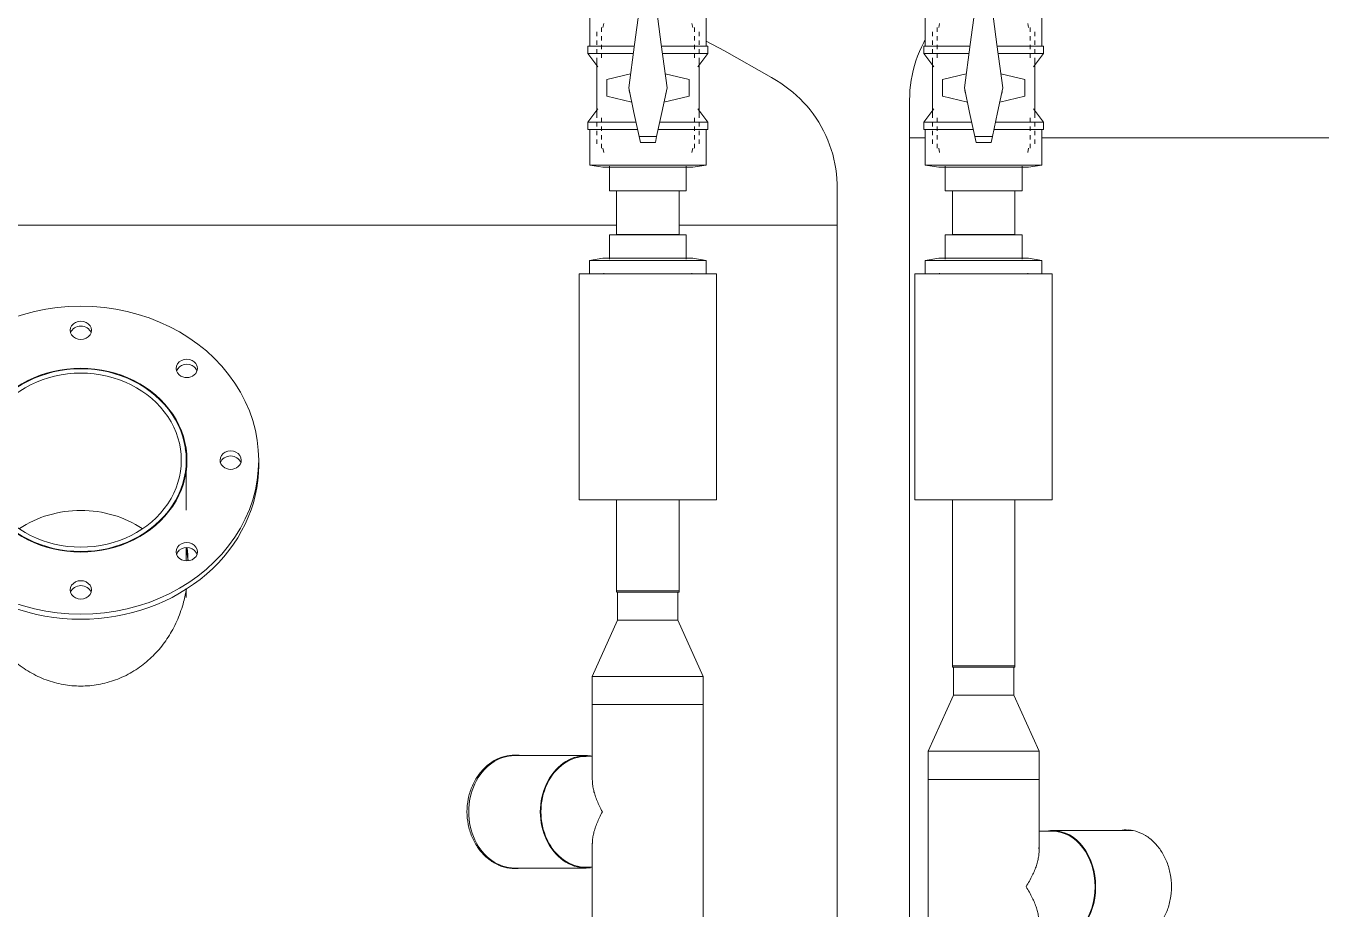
# Model space of a CAD drawing. Header units: millimetres. Extents: x -3824 to 3958, y -576 to 3647.
# Drawn here: x 1739 to 2777, y 1892 to 2600 of the extents above; entities that cross this region are included whole.
import ezdxf

# ---------------------------------------------------------------- set-up
doc = ezdxf.new("R2010")
doc.units = ezdxf.units.MM
for name, color, linetype, lineweight in [('A_--------_E-', 8, 'Continuous', 9), ('M-_EQPT----_E', 7, 'Continuous', 9), ('M-_WATR----_E', 5, 'Continuous', 9)]:
    doc.layers.add(name, color=color, linetype=linetype, lineweight=lineweight)

# ---------------------------------------------------------------- blocks, each defined once
blk = doc.blocks.new('PNS-Filter column D1000 _Right side_ - ASY PNS-Filter column D1000_iam-893095-Разрез 2')
at = {"layer": 'A_--------_E-'}
for p, q in [((2447.2, 2540.1), (2447.2, 2510.1)), ((2447.2, 2510.1), (2447.2, 1744.1)), ((2448.7, 2510.1), (2447.2, 2510.1)), ((2447.2, 1744.1), (2447.2, 2510.1)), ((2449.9, 2510.1), (2448.8, 2510.1)), ((2453.2, 2510.1), (2449.9, 2510.1)), ((2456, 2510.1), (2453.5, 2510.1)), ((2459.7, 2510.1), (2456, 2510.1)), ((2552.9, 2510.1), (2553.4, 2510.1)), ((2566.5, 2510.1), (2553.4, 2510.1)), ((2578.7, 2510.1), (2566.5, 2510.1)), ((2593, 2510.1), (2578.7, 2510.1)), ((2605.2, 2510.1), (2593, 2510.1)), ((2621.7, 2510.1), (2605.2, 2510.1)), ((2636, 2510.1), (2621.7, 2510.1)), ((2652.3, 2510.1), (2636, 2510.1)), ((2667.6, 2510.1), (2652.3, 2510.1)), ((2685.1, 2510.1), (2667.6, 2510.1)), ((2700.8, 2510.1), (2684.7, 2510.1)), ((2718.7, 2510.1), (2700.8, 2510.1)), ((2735.5, 2510.1), (2718.7, 2510.1)), ((2754.1, 2510.1), (2735.5, 2510.1)), ((2771.4, 2510.1), (2754.1, 2510.1)), ((2790.5, 2510.1), (2771.4, 2510.1)), ((2482.3, 2086.1), (2482.3, 2063.6)), ((2530.6, 2063.6), (2530.6, 2086.1)), ((2482.3, 2063.6), (2462, 2018.6)), ((2482.3, 2063.6), (2491, 2063.6)), ((2491, 2063.6), (2530.6, 2063.6)), ((2550.9, 2018.6), (2530.6, 2063.6)), ((2462, 2018.6), (2462, 1996.1)), ((2462, 2018.6), (2477.9, 2018.6)), ((2477.9, 2018.6), (2550.9, 2018.6)), ((2550.9, 1996.1), (2550.9, 2018.6)), ((2462, 1996.1), (2462, 1824.1)), ((2462, 1996.1), (2540.5, 1996.1)), ((2462, 1996.1), (2477.9, 1996.1)), ((2477.9, 1996.1), (2550.9, 1996.1)), ((2540.5, 1996.1), (2550.9, 1996.1)), ((2550.9, 1938.7), (2550.9, 1996.1)), ((2561.8, 1954.6), (2550.8, 1954.6)), ((2626, 1955.1), (2561.8, 1955.1))]:
    blk.add_line(p, q, dxfattribs=at)
at = {"layer": 'A_--------_E-', "flags": 128}
blk.add_lwpolyline([(2447.2, 2540.1), (2447.3, 2544.1), (2447.5, 2548.1), (2447.9, 2552.1), (2448.5, 2556.1), (2449.2, 2560), (2450.1, 2563.9), (2451.1, 2567.8), (2452.3, 2571.6), (2453.6, 2575.4), (2455.1, 2579.1), (2456.7, 2582.7), (2458.5, 2586.3), (2459.8, 2588.8)], dxfattribs=at)
at = {"layer": 'A_--------_E-'}
for major_axis, start_param, end_param in [((0, 45), 0, 0.093906), ((0, 45), 3.141593, 6.283185), ((0, 44.4), 3.141593, 6.283185)]:
    blk.add_ellipse((2561.8, 1910.1), major_axis=major_axis, ratio=0.766044, start_param=start_param, end_param=end_param, dxfattribs=at)
for points in [[(2617.4, 1955.4), (2618.5, 1955.6), (2619.6, 1955.6), (2620.8, 1955.6)], [(2620.8, 1955.6), (2623.4, 1955.6), (2625.9, 1955.3), (2628.5, 1954.5)], [(2622.7, 1955.6), (2622.2, 1955.5), (2621.7, 1955.5), (2621.2, 1955.4)], [(2628.5, 1954.5), (2631.1, 1953.8), (2636.3, 1951.5), (2643.3, 1945.9), (2649.1, 1938.7), (2653.6, 1930.1), (2656.3, 1920.4), (2657, 1913.6), (2657, 1910.1)], [(2657, 1910.1), (2657, 1906.7), (2656.3, 1899.9), (2653.6, 1890.1), (2649.1, 1881.6), (2643.3, 1874.4), (2636.3, 1868.8), (2631.1, 1866.5), (2628.5, 1865.7)]]:
    blk.add_open_spline(points, degree=3, dxfattribs=at)
for points, knots in [([(2540.5, 1910.1), (2542.4, 1913.2), (2544.9, 1917.6), (2547.4, 1923.2), (2548.9, 1927.1), (2550, 1931.1), (2550.7, 1934.8), (2551, 1938.4), (2550.9, 1940.5), (2550.8, 1941.6)], [0, 0, 0, 0, 0.125, 0.1875, 0.25, 0.3125, 0.375, 0.4375, 0.5, 0.5, 0.5, 0.5]), ([(2550.8, 1878.7), (2550.9, 1879.7), (2551, 1881.8), (2550.7, 1885.4), (2550, 1889.2), (2548.9, 1893.1), (2547.4, 1897.1), (2544.9, 1902.7), (2542.4, 1907.1), (2540.5, 1910.1)], [0.5, 0.5, 0.5, 0.5, 0.5625, 0.625, 0.6875, 0.75, 0.8125, 0.875, 1, 1, 1, 1])]:
    blk.add_open_spline(points, degree=3, knots=knots, dxfattribs=at)
blk = doc.blocks.new('PNS-Filter column D1000 _Right side_ - Standard-893102-Разрез 2')
at = {"layer": 'M-_EQPT----_E'}
for p, q in [((2481.5, 2087.1), (2481.5, 2086.1)), ((2481.9, 2087.1), (2481.6, 2087.1)), ((2481.6, 2086.1), (2490.4, 2086.1)), ((2483.8, 2087.1), (2482.6, 2087.1)), ((2487.3, 2087.1), (2485.4, 2087.1)), ((2490.4, 2087.1), (2489.8, 2087.1)), ((2492.1, 2087.1), (2490.4, 2087.1)), ((2490.4, 2086.1), (2531.5, 2086.1)), ((2497.9, 2087.1), (2494.9, 2087.1)), ((2504.3, 2087.1), (2501.1, 2087.1)), ((2510.8, 2087.1), (2507.6, 2087.1)), ((2517, 2087.1), (2514, 2087.1)), ((2522.6, 2087.1), (2519.9, 2087.1)), ((2527, 2087.1), (2524.9, 2087.1)), ((2530, 2087.1), (2528.6, 2087.1)), ((2531.5, 2087.1), (2530.8, 2087.1)), ((2531.5, 2086.1), (2531.5, 2087.1))]:
    blk.add_line(p, q, dxfattribs=at)
blk.add_blockref('PNS-Filter column D1000 _Right side_ - ASY PNS-Filter column D1000_iam-893095-Разрез 2', (0, 0))
blk = doc.blocks.new('PNS-Filter column D1200 _180 Left feed 90-50_ - ASY PNS-Filter column D1200_iam-V1-Разрез 2')
at = {"layer": 'A_--------_E-'}
for p, q in [((2389.2, 2440.1), (2389.2, 2470.1)), ((1739.7, 2440.1), (1697, 2440.1)), ((1739.7, 2440.1), (1697, 2440.1)), ((1782.9, 2440.1), (1740, 2440.1)), ((1782.9, 2440.1), (1740, 2440.1)), ((1826.2, 2440.1), (1783.2, 2440.1)), ((1826.2, 2440.1), (1783.2, 2440.1)), ((1869.2, 2440.1), (1826.4, 2440.1)), ((1869.2, 2440.1), (1826.4, 2440.1)), ((1953.6, 2440.1), (1869.5, 2440.1)), ((1911.7, 2440.1), (1869.5, 2440.1)), ((1953.6, 2440.1), (1912, 2440.1)), ((1994.7, 2440.1), (1953.9, 2440.1)), ((1994.7, 2440.1), (1953.9, 2440.1)), ((2034.6, 2440.1), (1995, 2440.1)), ((2034.7, 2440.1), (1995, 2440.1)), ((2073.3, 2440.1), (2035, 2440.1)), ((2073.3, 2440.1), (2035, 2440.1)), ((2110.5, 2440.1), (2073.6, 2440.1)), ((2110.5, 2440.1), (2073.6, 2440.1)), ((2146.1, 2440.1), (2110.8, 2440.1)), ((2146.1, 2440.1), (2110.8, 2440.1)), ((2179.8, 2440.1), (2146.4, 2440.1)), ((2179.8, 2440.1), (2146.4, 2440.1)), ((2211.4, 2440.1), (2180.1, 2440.1)), ((2211.4, 2440.1), (2180.1, 2440.1)), ((2212.5, 2440.1), (2211.7, 2440.1)), ((2212.5, 2440.1), (2211.7, 2440.1)), ((2268.1, 2440.1), (2262.7, 2440.1)), ((2268.1, 2440.1), (2262.7, 2440.1)), ((2292.8, 2440.1), (2268.3, 2440.1)), ((2292.8, 2440.1), (2268.4, 2440.1)), ((2314.9, 2440.1), (2293, 2440.1)), ((2314.9, 2440.1), (2293, 2440.1)), ((2334.3, 2440.1), (2315.1, 2440.1)), ((2334.3, 2440.1), (2315.1, 2440.1)), ((2350.9, 2440.1), (2334.4, 2440.1)), ((2350.8, 2440.1), (2334.5, 2440.1)), ((2358, 2440.1), (2351, 2440.1)), ((2364.5, 2440.1), (2358, 2440.1)), ((2370.3, 2440.1), (2364.7, 2440.1)), ((2375.3, 2440.1), (2370.3, 2440.1)), ((2379.5, 2440.1), (2375.4, 2440.1)), ((2383, 2440.1), (2379.5, 2440.1)), ((2385.7, 2440.1), (2383, 2440.1)), ((2387.6, 2440.1), (2385.7, 2440.1)), ((2388.8, 2440.1), (2387.7, 2440.1)), ((2389.2, 2440.1), (2388.8, 2440.1)), ((2389.2, 670.1), (2389.2, 2440.1)), ((1867.7, 2211.7), (1867.7, 2251.8)), ((1925.7, 2247.8), (1925.7, 2251.8)), ((1867.7, 2171.2), (1867.7, 2181.5)), ((1867.7, 2141.8), (1867.7, 2148.9)), ((2213.3, 2146.1), (2213.3, 2123.6)), ((2261.6, 2123.6), (2261.6, 2146.1)), ((2213.3, 2123.6), (2193, 2078.6)), ((2213.3, 2123.6), (2251.3, 2123.6)), ((2251.3, 2123.6), (2261.6, 2123.6)), ((2281.9, 2078.6), (2261.6, 2123.6)), ((2193, 2078.6), (2193, 2056.1)), ((2193, 2078.6), (2263, 2078.6)), ((2263, 2078.6), (2281.9, 2078.6)), ((2281.9, 2056.1), (2281.9, 2078.6)), ((2193, 2056.1), (2193, 1995.6)), ((2193, 2056.1), (2201.1, 2056.1)), ((2193, 2056.1), (2263, 2056.1)), ((2201.1, 2056.1), (2281.9, 2056.1)), ((2263, 2056.1), (2281.9, 2056.1)), ((2281.9, 1884.1), (2281.9, 2056.1)), ((2188.2, 2015.1), (2130.8, 2015.1)), ((2193.1, 2014.6), (2188.2, 2014.6)), ((2193, 1944.6), (2193, 1884.1)), ((2130.8, 1925.1), (2188.2, 1925.1)), ((2188.2, 1925.7), (2193.1, 1925.7))]:
    blk.add_line(p, q, dxfattribs=at)
at = {"layer": 'A_--------_E-', "flags": 128}
for points in [[(2284.1, 2587.3), (2298.8, 2579.7), (2336.5, 2558.4), (2340.6, 2555.9)], [(2340.6, 2555.9), (2344, 2553.8), (2347.3, 2551.5), (2350.5, 2549.1), (2353.6, 2546.6), (2356.6, 2544), (2359.5, 2541.2), (2362.3, 2538.4), (2365, 2535.4), (2367.5, 2532.3), (2370, 2529.1), (2372.3, 2525.8), (2374.4, 2522.5), (2376.4, 2519), (2378.3, 2515.5), (2380.1, 2511.9), (2381.7, 2508.2), (2383.1, 2504.5), (2384.4, 2500.7), (2385.6, 2496.9), (2386.6, 2493), (2387.4, 2489.1), (2388.1, 2485.2), (2388.6, 2481.2), (2389, 2477.2), (2389.2, 2473.2), (2389.2, 2470.1)]]:
    blk.add_lwpolyline(points, dxfattribs=at)
at = {"layer": 'A_--------_E-'}
for centre, major_axis, ratio, start_param, end_param in [((1783.2, 2251.8), (142.5, 0), 0.866025, 1.570796, 4.712389), ((1783.2, 2251.8), (142.5, 0), 0.866025, 4.712389, 7.853982), ((1783.2, 2355.8), (8.5, 0), 0.866025, 1.570796, 4.712389), ((1783.2, 2351.8), (8.5, 0), 0.866025, 1.570796, 2.857075), ((1783.2, 2355.8), (8.5, 0), 0.866025, 4.712389, 7.853982), ((1783.2, 2351.8), (8.5, 0), 0.866025, 0.284518, 1.570796), ((1783.2, 2251.8), (-84.5, 0), 0.866025, 4.712389, 7.853982), ((1783.2, 2251.8), (85, 0), 0.866025, 1.570796, 4.712389), ((1783.2, 2251.8), (85, 0), 0.866025, 4.712389, 7.853982), ((1783.2, 2251.8), (-84.5, 0), 0.866025, 1.570796, 4.712389), ((1868.1, 2325.3), (8.5, 0), 0.866025, 0.785398, 3.926991), ((1868.1, 2321.3), (8.5, 0), 0.866025, 0.785398, 2.864755), ((1868.1, 2325.3), (8.5, 0), 0.866025, 3.926991, 7.068583), ((1868.1, 2321.3), (8.5, 0), 0.866025, 0.276838, 0.785398), ((1783.2, 2251.8), (-80.5, 0), 0.866025, 4.712389, 7.853982), ((1783.2, 2251.8), (80.5, 0), 0.866025, 4.712389, 7.853982), ((1783.2, 2247.8), (85, 0), 0.866025, 0.027308, 0.181014), ((1903.2, 2251.8), (8.5, 0), 0.866025, 0, 3.141593), ((1903.2, 2251.8), (8.5, 0), 0.866025, 3.141593, 6.283185), ((1903.2, 2247.8), (8.5, 0), 0.866025, 0.284518, 2.857075), ((1783.2, 2247.8), (142.5, 0), 0.866025, 3.141593, 4.712389), ((1783.2, 2247.8), (-142.5, 0), 0.866025, 1.570796, 3.141593), ((1783.2, 2141.8), (-80.5, 0), 0.866025, 4.712389, 5.368608), ((1783.2, 2141.8), (80.5, 0), 0.866025, 0.914578, 1.570796), ((1868.1, 2178.4), (8.5, 0), 0.866025, 2.356194, 5.497787), ((1868.1, 2174.4), (8.5, 0), 0.866025, 2.356194, 2.864755), ((1868.1, 2178.4), (8.5, 0), 0.866025, 5.497787, 8.63938), ((1868.1, 2174.4), (8.5, 0), 0.866025, 0.276838, 2.356194), ((1783.2, 2147.9), (8.5, 0), 0.866025, 1.570796, 4.712389), ((1783.2, 2143.9), (8.5, 0), 0.866025, 1.570796, 2.857075), ((1783.2, 2147.9), (8.5, 0), 0.866025, 4.712389, 7.853982), ((1783.2, 2143.9), (8.5, 0), 0.866025, 0.284518, 1.570796), ((2130.8, 1970.1), (0, 45), 0.819152, 0, 3.141593), ((2188.2, 1970.1), (0, 44.4), 0.819152, 0, 3.141593), ((2188.2, 1970.1), (0, 45), 0.819152, 0, 3.141593), ((2188.2, 1970.1), (0, 45), 0.819152, 6.189279, 6.283185), ((2188.2, 1970.1), (0, 45), 0.819152, 3.141593, 3.235499)]:
    blk.add_ellipse(centre, major_axis=major_axis, ratio=ratio, start_param=start_param, end_param=end_param, dxfattribs=at)
for points, knots in [([(1868.9, 2171.2), (1868.8, 2173.4), (1868.5, 2176.6), (1868, 2179.7), (1867.9, 2180.7)], [-0.97221648, -0.97221648, -0.97221648, -0.97221648, -0.95, -0.93993341, -0.93993341, -0.93993341, -0.93993341]), ([(1867.8, 2148.8), (1867.2, 2145.3), (1865.5, 2137.1), (1861.1, 2124.3), (1854.4, 2111.3), (1846.1, 2100), (1839.5, 2093.4), (1835.9, 2090.3)], [-0.9373757, -0.9373757, -0.9373757, -0.9373757, -0.9, -0.85, -0.8, -0.75, -0.7, -0.7, -0.7, -0.7]), ([(2193, 1995.6), (2193, 1995.4), (2193.1, 1993.9), (2193.3, 1991.1), (2194, 1987.2), (2195.2, 1983.2), (2197.3, 1977.6), (2199.4, 1973.2), (2201.1, 1970.1)], [0.6111111, 0.6111111, 0.6111111, 0.6111111, 0.625, 0.6875, 0.75, 0.8125, 0.875, 1, 1, 1, 1]), ([(2201.1, 1970.1), (2199.4, 1967.1), (2197.3, 1962.7), (2195.2, 1957.1), (2194, 1953.1), (2193.3, 1949.2), (2193.1, 1946.4), (2193, 1944.9), (2193, 1944.6)], [0, 0, 0, 0, 0.125, 0.1875, 0.25, 0.3125, 0.375, 0.3888889, 0.3888889, 0.3888889, 0.3888889]), ([(2134.5, 1924.9), (2133.2, 1924.7), (2129.3, 1924.5), (2125.3, 1925), (2122.6, 1925.7)], [-0.5320404, -0.5320404, -0.5320404, -0.5320404, -0.5, -0.4285714, -0.4285714, -0.4285714, -0.4285714])]:
    blk.add_open_spline(points, degree=3, knots=knots, dxfattribs=at)
for points in [[(1868.3, 2181.3), (1868.7, 2177.9), (1869, 2174.6), (1869.1, 2171.2)], [(1755.3, 2075.8), (1750.8, 2077.5), (1742.1, 2081.6), (1734.1, 2087.3), (1730.5, 2090.3)], [(1835.9, 2090.3), (1832.3, 2087.3), (1824.4, 2081.6), (1815.6, 2077.5), (1811.1, 2075.8)], [(1811.1, 2075.8), (1806.6, 2074.2), (1797.4, 2071.7), (1783.2, 2070.4), (1769, 2071.7), (1759.8, 2074.2), (1755.3, 2075.8)], [(2092.5, 1970.1), (2092.6, 1973.6), (2093.2, 1980.4), (2096.2, 1990.1), (2100.8, 1998.7), (2106.9, 2005.9), (2114.3, 2011.5), (2119.8, 2013.8), (2122.6, 2014.5)], [(2122.6, 2014.5), (2125.3, 2015.3), (2128.1, 2015.6), (2130.8, 2015.6)], [(2130.8, 2015.4), (2130.2, 2015.5), (2129.7, 2015.5), (2129.1, 2015.6)], [(2130.8, 2015.6), (2132, 2015.6), (2133.2, 2015.6), (2134.5, 2015.4)], [(2122.6, 1925.7), (2119.8, 1926.5), (2114.3, 1928.8), (2106.9, 1934.4), (2100.8, 1941.6), (2096.2, 1950.2), (2093.2, 1959.9), (2092.6, 1966.7), (2092.5, 1970.1)], [(2129.1, 1924.7), (2129.7, 1924.7), (2130.2, 1924.8), (2130.8, 1924.8)]]:
    blk.add_open_spline(points, degree=3, dxfattribs=at)
blk = doc.blocks.new('PNS-Filter column D1200 _180 Left feed 90-50_ - Standard-V2-Разрез 2')
at = {"layer": 'M-_EQPT----_E'}
for p, q in [((2212.5, 2147.1), (2212.5, 2146.1)), ((2212.9, 2147.1), (2212.6, 2147.1)), ((2212.6, 2146.1), (2251.8, 2146.1)), ((2214.8, 2147.1), (2213.6, 2147.1)), ((2218.3, 2147.1), (2216.4, 2147.1)), ((2223.1, 2147.1), (2220.6, 2147.1)), ((2228.9, 2147.1), (2225.9, 2147.1)), ((2235.3, 2147.1), (2232.1, 2147.1)), ((2241.8, 2147.1), (2238.6, 2147.1)), ((2248.1, 2147.1), (2245, 2147.1)), ((2251.8, 2147.1), (2250.9, 2147.1)), ((2253.6, 2147.1), (2251.8, 2147.1)), ((2251.8, 2146.1), (2262.5, 2146.1)), ((2258, 2147.1), (2255.9, 2147.1)), ((2261, 2147.1), (2259.7, 2147.1)), ((2262.5, 2147.1), (2261.8, 2147.1)), ((2262.5, 2146.1), (2262.5, 2147.1))]:
    blk.add_line(p, q, dxfattribs=at)
blk.add_blockref('PNS-Filter column D1200 _180 Left feed 90-50_ - ASY PNS-Filter column D1200_iam-V1-Разрез 2', (0, 0))
blk = doc.blocks.new('COMER_industrial series - BVI10050-V11-Разрез 2')
at = {"layer": 'M-_WATR----_E', "color": 94, "lineweight": 20}
for p, q in [((-2728.3, 2555.9), (-2728.3, 2536.2)), ((-2728.3, 2555.9), (-2666.7, 2555.9)), ((-2666.7, 2536.2), (-2666.7, 2555.9)), ((-2703.5, 2543.3), (-2703.5, 2543.5)), ((-2691.5, 2543.5), (-2703.5, 2543.5)), ((-2703.5, 2543.3), (-2691.5, 2543.3)), ((-2691.5, 2543.5), (-2691.5, 2543.3)), ((-2733.5, 2537.1), (-2744.1, 2535.3)), ((-2744.1, 2535.3), (-2744.1, 2506.8)), ((-2704.6, 2535.3), (-2744.1, 2535.3)), ((-2704.4, 2537.1), (-2733.5, 2537.1)), ((-2661.5, 2537.1), (-2690.6, 2537.1)), ((-2650.8, 2535.3), (-2690.4, 2535.3)), ((-2650.8, 2535.3), (-2661.5, 2537.1)), ((-2650.8, 2506.8), (-2650.8, 2535.3)), ((-2734.7, 2521.9), (-2734.7, 2518.4)), ((-2732.8, 2525.2), (-2733.5, 2521.9)), ((-2661.5, 2521.9), (-2662.2, 2525.2)), ((-2660.2, 2518.4), (-2660.2, 2521.9)), ((-2738.5, 2518.4), (-2738.5, 2514.9)), ((-2738.5, 2511.4), (-2738.5, 2508)), ((-2734.7, 2514.9), (-2734.7, 2511.4)), ((-2660.2, 2511.4), (-2660.2, 2514.9)), ((-2656.5, 2514.9), (-2656.5, 2518.4)), ((-2656.5, 2508), (-2656.5, 2511.4)), ((-2745.5, 2506.8), (-2745.5, 2501)), ((-2708.4, 2506.8), (-2745.5, 2506.8)), ((-2745.5, 2501), (-2737.5, 2490.3)), ((-2709.2, 2501), (-2745.5, 2501)), ((-2738.5, 2504.5), (-2738.5, 2501)), ((-2734.7, 2508), (-2734.7, 2504.5)), ((-2734.7, 2501), (-2734.7, 2497.5)), ((-2649.5, 2506.8), (-2686.6, 2506.8)), ((-2649.5, 2501), (-2685.8, 2501)), ((-2660.2, 2504.5), (-2660.2, 2508)), ((-2660.2, 2497.5), (-2660.2, 2501)), ((-2657.5, 2490.3), (-2649.5, 2501)), ((-2656.5, 2501), (-2656.5, 2504.5)), ((-2649.5, 2501), (-2649.5, 2506.8)), ((-2738.5, 2497.5), (-2738.5, 2449.5)), ((-2656.5, 2449.5), (-2656.5, 2497.5)), ((-2711.3, 2484.7), (-2730.5, 2480.1)), ((-2664.5, 2480.1), (-2683.6, 2484.7)), ((-2730.5, 2480.1), (-2730.5, 2466.9)), ((-2664.5, 2466.9), (-2664.5, 2480.1)), ((-2730.5, 2466.9), (-2710.4, 2462)), ((-2684.6, 2462), (-2664.5, 2466.9)), ((-2737.5, 2456.7), (-2745.5, 2446)), ((-2734.7, 2449.5), (-2734.7, 2446)), ((-2660.2, 2446), (-2660.2, 2449.5)), ((-2649.5, 2446), (-2657.5, 2456.7)), ((-2745.5, 2446), (-2745.5, 2440.2)), ((-2745.5, 2446), (-2707, 2446)), ((-2745.5, 2440.2), (-2705.8, 2440.2)), ((-2744.1, 2440.2), (-2744.1, 2411.7)), ((-2738.5, 2446), (-2738.5, 2442.5)), ((-2738.5, 2439), (-2738.5, 2435.6)), ((-2734.7, 2442.5), (-2734.7, 2439)), ((-2689.2, 2440.2), (-2649.5, 2440.2)), ((-2688, 2446), (-2649.5, 2446)), ((-2660.2, 2439), (-2660.2, 2442.5)), ((-2656.5, 2442.5), (-2656.5, 2446)), ((-2656.5, 2435.6), (-2656.5, 2439)), ((-2650.8, 2411.7), (-2650.8, 2440.2)), ((-2649.5, 2440.2), (-2649.5, 2446)), ((-2738.5, 2432.1), (-2738.5, 2428.6)), ((-2734.7, 2435.6), (-2734.7, 2432.1)), ((-2734.7, 2428.6), (-2734.7, 2425.1)), ((-2703.5, 2429.7), (-2704.5, 2434.5)), ((-2690.5, 2434.5), (-2704.5, 2434.5)), ((-2703.5, 2429.7), (-2691.5, 2429.7)), ((-2690.5, 2434.5), (-2691.5, 2429.7)), ((-2660.2, 2432.1), (-2660.2, 2435.6)), ((-2660.2, 2425.1), (-2660.2, 2428.6)), ((-2656.5, 2428.6), (-2656.5, 2432.1)), ((-2733.5, 2425.1), (-2732.8, 2421.8)), ((-2662.2, 2421.8), (-2661.5, 2425.1)), ((-2744.1, 2411.7), (-2733.5, 2409.9)), ((-2744.1, 2411.7), (-2650.8, 2411.7)), ((-2733.5, 2409.9), (-2661.5, 2409.9)), ((-2728.3, 2410.8), (-2728.3, 2391.1)), ((-2666.7, 2391.1), (-2666.7, 2410.8)), ((-2661.5, 2409.9), (-2650.8, 2411.7)), ((-2666.7, 2391.1), (-2728.3, 2391.1))]:
    blk.add_line(p, q, dxfattribs=at)
at = {"layer": 'M-_WATR----_E', "color": 94, "lineweight": 20, "flags": 128}
for points in [[(-2712.8, 2473.5), (-2708.2, 2508.3), (-2703.5, 2543.3)], [(-2691.5, 2543.3), (-2686.8, 2508.3), (-2682.1, 2473.5)], [(-2704.5, 2434.5), (-2708.7, 2453.9), (-2712.8, 2473.5)], [(-2682.1, 2473.5), (-2686.3, 2453.9), (-2690.5, 2434.5)]]:
    blk.add_lwpolyline(points, dxfattribs=at)
at = {"layer": 'M-_WATR----_E', "color": 94, "lineweight": 20}
for radius, start, end in [(15.1, 187.568, 194.03), (15.2, 189.3511, 197.4707), (15.1, 342.5293, 350.6489)]:
    blk.add_arc((-2697.5, 2473.5), radius, start, end, dxfattribs=at)
blk = doc.blocks.new('COMER_industrial series - BVI10-EL050-V59-Разрез 2')
at = {"layer": 'M-_WATR----_E', "color": 94, "lineweight": 20}
for p, q in [((-793.3, 2432.4), (-793.3, 2412.7)), ((-793.3, 2432.4), (-731.7, 2432.4)), ((-731.7, 2412.7), (-731.7, 2432.4)), ((-798.5, 2413.6), (-809.2, 2411.8)), ((-809.2, 2411.8), (-809.2, 2401)), ((-715.9, 2411.8), (-809.2, 2411.8)), ((-726.5, 2413.6), (-798.5, 2413.6)), ((-715.9, 2411.8), (-726.5, 2413.6)), ((-715.9, 2401), (-715.9, 2411.8)), ((-817.5, 2401), (-817.5, 2220)), ((-707.5, 2401), (-817.5, 2401)), ((-797.8, 2401.7), (-798, 2401)), ((-727.1, 2401), (-727.2, 2401.7)), ((-707.5, 2220), (-707.5, 2401)), ((-817.5, 2220), (-707.5, 2220))]:
    blk.add_line(p, q, dxfattribs=at)
blk = doc.blocks.new('COMER_industrial series - BVI10050-V75-Разрез 2')
at = {"layer": 'M-_WATR----_E', "color": 136, "lineweight": 20}
for p, q in [((2475.7, 2632.4), (2475.7, 2612.7)), ((2475.7, 2632.4), (2537.3, 2632.4)), ((2537.3, 2612.7), (2537.3, 2632.4)), ((2500.5, 2619.8), (2500.5, 2620)), ((2512.5, 2620), (2500.5, 2620)), ((2500.5, 2619.8), (2512.5, 2619.8)), ((2512.5, 2620), (2512.5, 2619.8)), ((2470.5, 2613.6), (2459.8, 2611.8)), ((2459.8, 2611.8), (2459.8, 2583.3)), ((2461, 2611.8), (2459.8, 2611.8)), ((2499.4, 2611.8), (2461, 2611.8)), ((2499.6, 2613.6), (2470.5, 2613.6)), ((2542.5, 2613.6), (2513.4, 2613.6)), ((2553.1, 2611.8), (2513.6, 2611.8)), ((2553.1, 2611.8), (2542.5, 2613.6)), ((2553.1, 2583.3), (2553.1, 2611.8)), ((2465.5, 2594.9), (2465.5, 2591.4)), ((2469.2, 2598.4), (2469.2, 2594.9)), ((2471.2, 2601.7), (2470.5, 2598.4)), ((2542.5, 2598.4), (2541.8, 2601.7)), ((2543.7, 2594.9), (2543.7, 2598.4)), ((2547.5, 2591.4), (2547.5, 2594.9)), ((2465.5, 2587.9), (2465.5, 2584.5)), ((2469.2, 2591.4), (2469.2, 2587.9)), ((2469.2, 2584.5), (2469.2, 2581)), ((2543.7, 2587.9), (2543.7, 2591.4)), ((2543.7, 2581), (2543.7, 2584.5)), ((2547.5, 2584.5), (2547.5, 2587.9)), ((2458.5, 2583.3), (2458.5, 2577.5)), ((2495.6, 2583.3), (2458.5, 2583.3)), ((2458.5, 2577.5), (2466.5, 2566.8)), ((2494.8, 2577.5), (2458.5, 2577.5)), ((2465.5, 2581), (2465.5, 2577.5)), ((2465.5, 2574), (2465.5, 2526)), ((2469.2, 2577.5), (2469.2, 2574)), ((2554.5, 2583.3), (2517.4, 2583.3)), ((2554.5, 2577.5), (2518.2, 2577.5)), ((2543.7, 2574), (2543.7, 2577.5)), ((2546.5, 2566.8), (2554.5, 2577.5)), ((2547.5, 2577.5), (2547.5, 2581)), ((2547.5, 2526), (2547.5, 2574)), ((2554.5, 2577.5), (2554.5, 2583.3)), ((2492.6, 2561.2), (2473.5, 2556.6)), ((2473.5, 2556.6), (2473.5, 2543.4)), ((2539.5, 2556.6), (2520.3, 2561.2)), ((2539.5, 2543.4), (2539.5, 2556.6)), ((2473.5, 2543.4), (2493.6, 2538.5)), ((2519.4, 2538.5), (2539.5, 2543.4)), ((2466.5, 2533.2), (2458.5, 2522.5)), ((2554.5, 2522.5), (2546.5, 2533.2)), ((2458.5, 2522.5), (2458.5, 2516.7)), ((2458.5, 2522.5), (2497, 2522.5)), ((2465.5, 2522.5), (2465.5, 2519)), ((2469.2, 2526), (2469.2, 2522.5)), ((2516, 2522.5), (2554.5, 2522.5)), ((2543.7, 2522.5), (2543.7, 2526)), ((2547.5, 2519), (2547.5, 2522.5)), ((2554.5, 2516.7), (2554.5, 2522.5)), ((2458.5, 2516.7), (2498.2, 2516.7)), ((2459.8, 2516.7), (2459.8, 2488.2)), ((2465.5, 2515.5), (2465.5, 2512.1)), ((2469.2, 2519), (2469.2, 2515.5)), ((2469.2, 2512.1), (2469.2, 2508.6)), ((2514.7, 2516.7), (2554.5, 2516.7)), ((2543.7, 2515.5), (2543.7, 2519)), ((2543.7, 2508.6), (2543.7, 2512.1)), ((2547.5, 2512.1), (2547.5, 2515.5)), ((2553.1, 2488.2), (2553.1, 2516.7)), ((2465.5, 2508.6), (2465.5, 2505.1)), ((2469.2, 2505.1), (2469.2, 2501.6)), ((2470.5, 2501.6), (2471.2, 2498.3)), ((2500.5, 2506.2), (2499.5, 2511)), ((2513.5, 2511), (2499.5, 2511)), ((2500.5, 2506.2), (2512.5, 2506.2)), ((2513.5, 2511), (2512.5, 2506.2)), ((2541.8, 2498.3), (2542.5, 2501.6)), ((2543.7, 2501.6), (2543.7, 2505.1)), ((2547.5, 2505.1), (2547.5, 2508.6)), ((2459.8, 2488.2), (2470.5, 2486.4)), ((2459.8, 2488.2), (2461, 2488.2)), ((2461, 2488.2), (2553.1, 2488.2)), ((2470.5, 2486.4), (2542.5, 2486.4)), ((2475.7, 2487.3), (2475.7, 2467.6)), ((2537.3, 2467.6), (2537.3, 2487.3)), ((2542.5, 2486.4), (2553.1, 2488.2)), ((2537.3, 2467.6), (2475.7, 2467.6))]:
    blk.add_line(p, q, dxfattribs=at)
at = {"layer": 'M-_WATR----_E', "color": 136, "lineweight": 20, "flags": 128}
for points in [[(2491.1, 2550), (2495.8, 2584.8), (2500.5, 2619.8)], [(2512.5, 2619.8), (2517.2, 2584.8), (2521.8, 2550)], [(2499.5, 2511), (2495.3, 2530.4), (2491.1, 2550)], [(2521.8, 2550), (2517.6, 2530.4), (2513.5, 2511)]]:
    blk.add_lwpolyline(points, dxfattribs=at)
at = {"layer": 'M-_WATR----_E', "color": 136, "lineweight": 20}
for radius, start, end in [(15.1, 187.568, 194.03), (15.2, 189.3511, 197.4707), (15.2, 342.5293, 350.6489)]:
    blk.add_arc((2506.5, 2550), radius, start, end, dxfattribs=at)
blk = doc.blocks.new('COMER_industrial series - BVI10-EL050-V76-Разрез 2')
at = {"layer": 'M-_WATR----_E', "color": 136, "lineweight": 20}
for p, q in [((2475.7, 2432.4), (2475.7, 2412.7)), ((2475.7, 2432.4), (2537.3, 2432.4)), ((2537.3, 2412.7), (2537.3, 2432.4)), ((2470.5, 2413.6), (2459.8, 2411.8)), ((2459.8, 2411.8), (2459.8, 2401)), ((2553.1, 2411.8), (2459.8, 2411.8)), ((2542.5, 2413.6), (2470.5, 2413.6)), ((2553.1, 2411.8), (2542.5, 2413.6)), ((2553.1, 2401), (2553.1, 2411.8)), ((2451.5, 2401), (2451.5, 2220)), ((2561.5, 2401), (2451.5, 2401)), ((2471.2, 2401.7), (2471, 2401)), ((2541.9, 2401), (2541.8, 2401.7)), ((2561.5, 2220), (2561.5, 2401)), ((2561.5, 2401), (2561.5, 2401)), ((2451.5, 2220), (2561.5, 2220)), ((2561.5, 2220), (2561.5, 2220))]:
    blk.add_line(p, q, dxfattribs=at)

msp = doc.modelspace()

# ---------------------------------------------------------------- linework, layer by layer
at = {"layer": 'M-_WATR----_E', "color": 94, "lineweight": 20}
for p, q in [((2212.5, 2467.5), (2212.5, 2432.5)), ((2262.5, 2467.5), (2212.5, 2467.5)), ((2262.5, 2432.5), (2262.5, 2467.5)), ((2212.5, 2432.5), (2262.5, 2432.5)), ((2212.5, 2220), (2212.5, 2147.1)), ((2262.5, 2147.1), (2262.5, 2220)), ((2212.9, 2147.1), (2213.6, 2147.1)), ((2214.8, 2147.1), (2216.4, 2147.1)), ((2218.3, 2147.1), (2220.6, 2147.1)), ((2223.1, 2147.1), (2225.9, 2147.1)), ((2228.9, 2147.1), (2232.1, 2147.1)), ((2235.3, 2147.1), (2238.6, 2147.1)), ((2241.8, 2147.1), (2245, 2147.1)), ((2248, 2147.1), (2250.9, 2147.1)), ((2253.5, 2147.1), (2255.9, 2147.1)), ((2258, 2147.1), (2259.7, 2147.1)), ((2261, 2147.1), (2261.6, 2147.1)), ((2262.3, 2147.1), (2262.5, 2147.1))]:
    msp.add_line(p, q, dxfattribs=at)
at = {"layer": 'M-_WATR----_E', "color": 136, "lineweight": 20}
for p, q in [((2481.5, 2467.5), (2481.5, 2432.5)), ((2531.5, 2467.5), (2481.5, 2467.5)), ((2531.5, 2432.5), (2531.5, 2467.5)), ((2481.5, 2432.5), (2531.5, 2432.5)), ((2481.5, 2220), (2481.5, 2087.1)), ((2531.5, 2087.1), (2531.5, 2220)), ((2481.9, 2087.1), (2482.6, 2087.1)), ((2483.8, 2087.1), (2485.4, 2087.1)), ((2487.3, 2087.1), (2489.8, 2087.1)), ((2492.1, 2087.1), (2494.9, 2087.1)), ((2497.9, 2087.1), (2501.1, 2087.1)), ((2504.3, 2087.1), (2507.6, 2087.1)), ((2510.8, 2087.1), (2514, 2087.1)), ((2517, 2087.1), (2519.9, 2087.1)), ((2522.5, 2087.1), (2524.9, 2087.1)), ((2527, 2087.1), (2528.7, 2087.1)), ((2530, 2087.1), (2530.6, 2087.1)), ((2531.3, 2087.1), (2531.5, 2087.1))]:
    msp.add_line(p, q, dxfattribs=at)

# ---------------------------------------------------------------- block references
at = {"layer": 'M-_EQPT----_E'}
for name in ['PNS-Filter column D1000 _Right side_ - Standard-893102-Разрез 2', 'PNS-Filter column D1200 _180 Left feed 90-50_ - Standard-V2-Разрез 2']:
    msp.add_blockref(name, (0, 0), dxfattribs=at)
at = {"layer": 'M-_WATR----_E', "color": 94, "lineweight": 20}
for name, p in [('COMER_industrial series - BVI10050-V11-Разрез 2', (4935, 76.5)), ('COMER_industrial series - BVI10-EL050-V59-Разрез 2', (3000, 0))]:
    msp.add_blockref(name, p, dxfattribs=at)
at = {"layer": 'M-_WATR----_E', "color": 136, "lineweight": 20}
for name in ['COMER_industrial series - BVI10050-V75-Разрез 2', 'COMER_industrial series - BVI10-EL050-V76-Разрез 2']:
    msp.add_blockref(name, (0, 0), dxfattribs=at)

doc.saveas('drawing.dxf')
